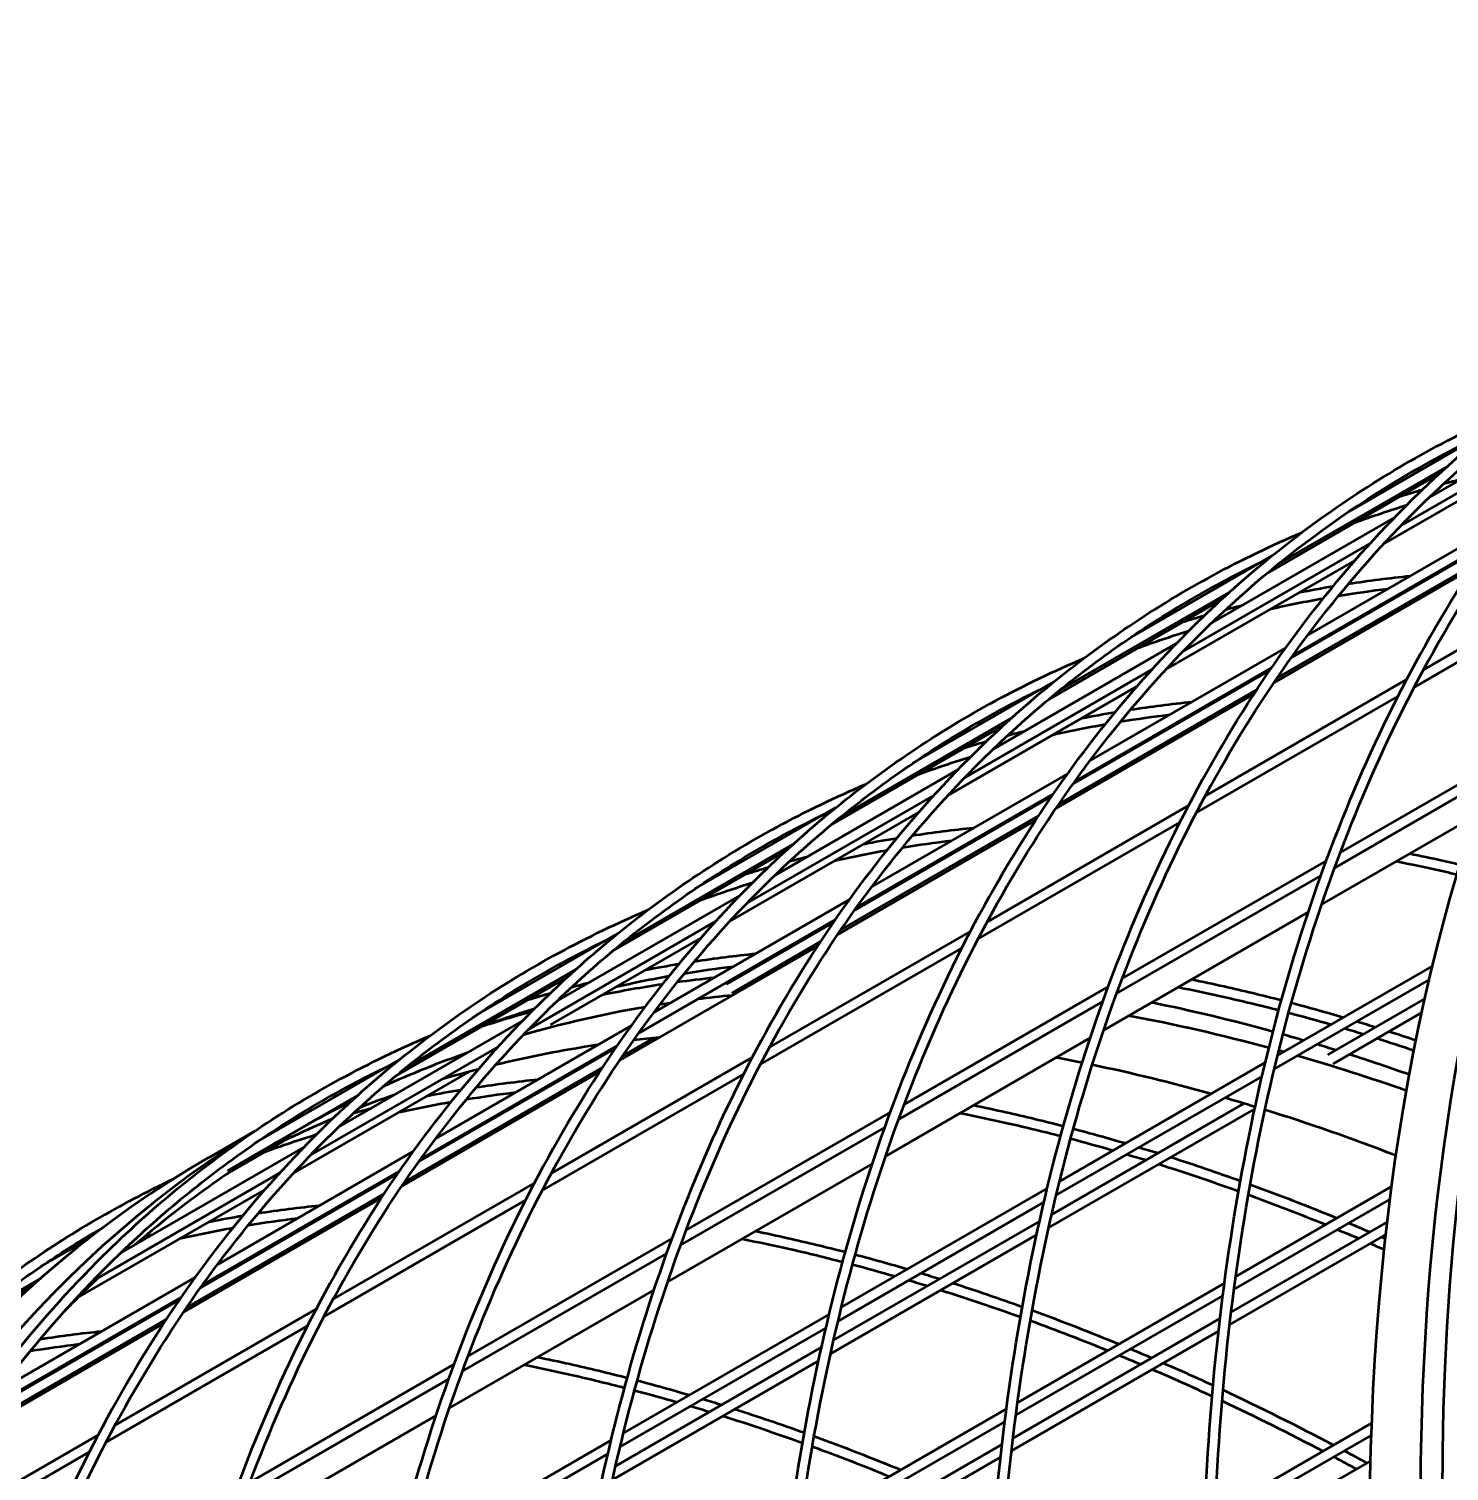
# Model space of a CAD drawing. Header units: millimetres. Extents: x 0 to 4200, y 0 to 2970.
# Drawn here: x 761.3 to 899.5, y 951.7 to 1092.1 of the extents above; entities that cross this region are included whole.
import ezdxf

# ---------------------------------------------------------------- set-up
doc = ezdxf.new("R2010")
doc.units = ezdxf.units.MM
doc.header["$LTSCALE"] = 10
doc.layers.add('Co ban', color=7, linetype='Continuous', lineweight=50)

msp = doc.modelspace()

# ---------------------------------------------------------------- linework, layer by layer
at = {"layer": 'Co ban'}
for p, q in [((897.48, 1046.43), (915.33, 1056.74)), ((894.74, 1043.7), (912.97, 1054.22)), ((889.72, 1045.11), (903.43, 1053.03)), ((893.1, 1041.96), (911.52, 1052.59)), ((881.71, 1039.07), (898.49, 1048.76)), ((882.79, 1039.96), (899.29, 1049.48)), ((876.27, 1034.19), (894.12, 1044.49)), ((885.71, 1033.08), (904.77, 1044.09)), ((873.53, 1031.45), (891.76, 1041.97)), ((884.06, 1030.82), (903.22, 1041.88)), ((884.24, 1031.08), (903.4, 1042.14)), ((868.51, 1032.86), (882.22, 1040.78)), ((871.88, 1029.71), (890.3, 1040.34)), ((882.7, 1028.88), (901.95, 1039.99)), ((901.66, 1039.56), (882.4, 1028.44)), ((861.57, 1027.71), (878.07, 1037.23)), ((896.95, 1029.69), (911.67, 1038.19)), ((860.5, 1026.82), (877.28, 1036.51)), ((896.07, 1028.02), (910.82, 1036.54)), ((855.06, 1021.94), (872.91, 1032.25)), ((864.5, 1020.84), (883.56, 1031.84)), ((852.32, 1019.2), (870.54, 1029.73)), ((862.84, 1018.57), (882.01, 1029.63)), ((863.03, 1018.83), (882.18, 1029.89)), ((875.74, 1017.44), (895.32, 1028.75)), ((847.29, 1020.62), (861.01, 1028.53)), ((850.67, 1017.46), (869.09, 1028.1)), ((880.45, 1027.31), (861.19, 1016.19)), ((861.49, 1016.63), (880.73, 1027.74)), ((874.85, 1015.78), (894.47, 1027.1)), ((840.36, 1015.46), (856.86, 1024.99)), ((839.29, 1014.58), (856.07, 1024.26)), ((888.87, 1011.91), (903.81, 1020.53)), ((833.84, 1009.69), (851.69, 1020)), ((843.29, 1008.59), (862.35, 1019.59)), ((888.32, 1010.44), (903.27, 1019.07)), ((831.1, 1006.95), (849.33, 1017.48)), ((841.82, 1006.59), (860.97, 1017.64)), ((826.08, 1008.37), (839.79, 1016.29)), ((841.63, 1006.32), (860.79, 1017.39)), ((854.53, 1005.19), (874.1, 1016.5)), ((829.46, 1005.21), (847.88, 1015.85)), ((859.24, 1015.06), (839.98, 1003.94)), ((840.28, 1004.39), (859.52, 1015.5)), ((853.64, 1003.53), (873.25, 1014.85)), ((902.04, 1015.53), (887.06, 1006.88)), ((818.07, 1002.33), (834.85, 1012.02)), ((819.15, 1003.21), (835.65, 1012.74)), ((867.66, 999.66), (887.51, 1011.12)), ((867.11, 998.19), (886.98, 1009.66)), ((812.63, 997.45), (830.48, 1007.75)), ((822.07, 996.34), (841.13, 1007.35)), ((809.89, 994.71), (828.12, 1005.23)), ((820.61, 994.34), (839.76, 1005.4)), ((829.16, 999.12), (839.58, 1005.14)), ((885.75, 1006.13), (865.85, 994.64)), ((804.87, 996.12), (818.58, 1004.04)), ((812.02, 995.15), (826.66, 1003.6)), ((833.31, 992.95), (852.89, 1004.25)), ((838.02, 1002.82), (818.76, 991.7)), ((829.66, 998.25), (838.31, 1003.25)), ((832.43, 991.28), (852.04, 1002.6)), ((882.76, 992.17), (897.83, 1000.87)), ((796.86, 990.08), (813.64, 999.77)), ((797.93, 990.97), (814.43, 1000.49)), ((882.44, 990.83), (897.51, 999.53)), ((846.44, 987.41), (866.3, 998.88)), ((845.9, 985.94), (865.76, 997.41)), ((887.66, 992.23), (897.08, 997.67)), ((791.42, 985.2), (809.27, 995.5)), ((800.86, 984.1), (819.92, 995.1)), ((888.16, 991.36), (896.79, 996.35)), ((819.06, 992.14), (822.06, 993.87)), ((864.54, 993.88), (844.64, 982.39)), ((788.68, 982.46), (806.9, 992.98)), ((799.2, 981.83), (818.37, 992.89)), ((799.39, 982.09), (818.54, 993.15)), ((783.65, 983.87), (797.37, 991.79)), ((797.85, 979.89), (817.09, 991)), ((812.1, 980.7), (831.68, 992)), ((861.55, 979.92), (881.56, 991.48)), ((787.03, 980.72), (804.12, 990.58)), ((816.81, 990.57), (797.55, 979.45)), ((811.21, 979.03), (830.83, 990.36)), ((861.22, 978.58), (881.25, 990.14)), ((780.61, 980.96), (793.22, 988.24)), ((825.23, 975.17), (845.08, 986.63)), ((860.49, 975.39), (880.53, 986.96)), ((860.79, 976.71), (879.47, 987.5)), ((824.68, 973.7), (844.55, 985.17)), ((783.3, 984.85), (778.83, 982.26)), ((780.99, 980.92), (785.99, 983.81)), ((770.2, 972.95), (788.05, 983.26)), ((779.65, 971.85), (798.71, 982.85)), ((843.33, 981.63), (823.42, 970.14)), ((767.46, 970.21), (785.69, 980.74)), ((777.99, 969.58), (797.15, 980.64)), ((778.18, 969.84), (797.33, 980.9)), ((790.89, 968.45), (810.46, 979.76)), ((766.05, 968.61), (784.24, 979.11)), ((795.6, 978.32), (776.34, 967.2)), ((776.64, 967.64), (795.88, 978.75)), ((840.34, 967.67), (860.35, 979.23)), ((878.52, 969.41), (893.68, 978.16)), ((878.69, 970.66), (893.84, 979.41)), ((790, 966.79), (809.61, 978.11)), ((840.01, 966.33), (860.03, 977.89)), ((839.57, 964.47), (859.61, 976.03)), ((878.24, 967.2), (893.41, 975.96)), ((762.44, 971.63), (767.01, 974.26)), ((804.02, 962.92), (823.87, 974.38)), ((839.28, 963.14), (859.32, 974.71)), ((878.1, 965.96), (893.27, 974.72)), ((803.47, 961.45), (823.34, 972.92)), ((754.43, 965.59), (761.64, 969.75)), ((755.51, 966.47), (762.48, 970.5)), ((758.44, 959.6), (777.49, 970.6)), ((766.65, 970.9), (766.84, 971.01)), ((857.48, 958.42), (877.6, 970.03)), ((756.78, 957.33), (775.94, 968.4)), ((756.97, 957.6), (776.12, 968.65)), ((822.11, 969.38), (802.21, 957.89)), ((857.31, 957.16), (877.43, 968.78)), ((769.67, 956.21), (789.25, 967.51)), ((819.12, 955.43), (839.14, 966.98)), ((774.38, 966.08), (755.12, 954.95)), ((755.42, 955.4), (774.67, 966.51)), ((768.79, 954.54), (788.4, 965.86)), ((818.8, 954.08), (838.82, 965.64)), ((857.03, 954.95), (877.16, 966.58)), ((856.89, 953.71), (877.02, 965.34)), ((818.36, 952.22), (838.39, 963.78)), ((782.8, 950.67), (802.66, 962.13)), ((818.06, 950.89), (838.1, 962.46)), ((782.26, 949.2), (802.12, 960.67)), ((800.9, 957.14), (781, 945.65)), ((836.26, 946.17), (856.38, 957.78)), ((836.1, 944.92), (856.22, 956.54)), ((876.69, 947.61), (891.9, 956.39)), ((748.46, 943.96), (768.04, 955.26)), ((797.91, 943.18), (817.92, 954.73)), ((835.82, 942.71), (855.95, 954.33)), ((876.65, 946.43), (891.86, 955.21)), ((747.58, 942.29), (767.19, 953.61)), ((797.58, 941.84), (817.61, 953.4)), ((835.67, 941.47), (855.81, 953.09)), ((876.57, 943.93), (891.79, 952.71))]:
    msp.add_line(p, q, dxfattribs=at)
for centre, major_axis, start_param, end_param in [((1110.91, 827.58), (-150, 259.81), 6.22483, 9.483133), ((1103.84, 823.5), (150, -259.81), 3.147575, 6.277203), ((935.9, 726.54), (-150, 259.81), 6.031799, 6.05145), ((935.9, 726.54), (-150, 259.81), 6.01702, 6.018731), ((935.9, 726.54), (-150, 259.81), 6.001826, 6.004628), ((935.9, 726.54), (-150, 259.81), 6.059453, 6.09249), ((935.9, 726.54), (-149, 258.08), 6.026066, 6.044769), ((935.9, 726.54), (-150, 259.81), 6.132258, 6.160776), ((935.9, 726.54), (-149, 258.08), 6.073248, 6.141958), ((935.9, 726.54), (-149, 258.08), 6.059421, 6.065167), ((935.9, 726.54), (-150, 259.81), 5.753157, 5.811225), ((935.9, 726.54), (149, -258.08), 2.615287, 2.682955), ((928.83, 722.46), (-149, 258.08), 6.026066, 6.039863), ((935.9, 726.54), (-150, 259.81), 5.738659, 5.748466), ((935.9, 726.54), (-149, 258.08), 6.174668, 6.225293), ((928.83, 722.46), (-149, 258.08), 6.059421, 6.116089), ((935.9, 726.54), (149, -258.08), 2.608252, 2.610554), ((935.9, 726.54), (-150, 259.81), 5.723423, 5.732258), ((935.9, 726.54), (-150, 259.81), 5.689049, 5.717176), ((928.83, 722.46), (-149, 258.08), 6.126052, 6.147155), ((928.83, 722.46), (-149, 258.08), 5.811765, 5.824548), ((928.83, 722.46), (-149, 258.08), 5.749845, 5.806855), ((935.9, 726.54), (149, -258.08), 2.550131, 2.601689), ((928.83, 722.46), (-149, 258.08), 6.174668, 6.195855), ((928.83, 722.46), (-149, 258.08), 5.728839, 5.743281), ((935.9, 726.54), (-149, 258.08), 6.24592, 6.27295), ((928.83, 722.46), (-149, 258.08), 5.662559, 5.724166), ((928.83, 722.46), (-149, 258.08), 6.211992, 6.259455), ((935.9, 726.54), (-150, 259.81), 0.023745, 3.117848), ((935.9, 726.54), (-149, 258.08), 0.010236, 0.108517), ((928.83, 722.46), (150, -259.81), 3.141593, 6.283185), ((935.9, 726.54), (-149, 258.08), 0.136031, 0.163594)]:
    msp.add_ellipse(centre, major_axis=major_axis, ratio=0.57735, start_param=start_param, end_param=end_param, dxfattribs=at)
for points, knots in [([(896.69, 947.76), (896.58, 974), (900.13, 998.15), (914.21, 1039.83), (924.74, 1057.36), (947.51, 1079.85), (958.19, 1087.04), (970, 1092.06)], [0, 0, 0, 0, 0.3202828, 0.3202828, 0.6403476, 0.6403476, 0.8606467, 0.8606467, 0.8606467, 0.8606467]), ([(875.48, 935.51), (875.45, 942.03), (875.65, 948.42), (876.49, 960.99), (877.15, 967.16), (878.92, 979.16), (880.03, 984.99), (882.68, 996.19), (884.21, 1001.57), (887.71, 1011.92), (889.67, 1016.9), (894.04, 1026.47), (896.45, 1031.06), (901.68, 1039.77), (904.5, 1043.88), (910.49, 1051.56), (913.66, 1055.13), (925.88, 1067.2), (936.03, 1074.15), (947.22, 1079.13)], [0, 0, 0, 0, 0.0795614, 0.0795614, 0.1601505, 0.1601505, 0.240735, 0.240735, 0.3202828, 0.3202828, 0.3997893, 0.3997893, 0.4803239, 0.4803239, 0.5608545, 0.5608545, 0.6403476, 0.6403476, 0.850906, 0.850906, 0.850906, 0.850906]), ([(876.48, 935.52), (876.45, 942), (876.65, 948.35), (877.49, 960.85), (878.14, 966.98), (879.89, 978.91), (880.99, 984.7), (883.62, 995.83), (885.14, 1001.18), (888.61, 1011.46), (890.55, 1016.4), (894.88, 1025.91), (897.27, 1030.47), (902.45, 1039.12), (905.24, 1043.2), (911.18, 1050.82), (914.31, 1054.35), (925.14, 1065.08), (933.57, 1071.2), (942.79, 1075.91)], [0, 0, 0, 0, 0.0794078, 0.0794078, 0.1598491, 0.1598491, 0.2402949, 0.2402949, 0.3197162, 0.3197162, 0.3991783, 0.3991783, 0.4796735, 0.4796735, 0.5601725, 0.5601725, 0.639648, 0.639648, 0.8198251, 0.8198251, 0.8198251, 0.8198251]), ([(854.26, 923.27), (854.24, 929.78), (854.43, 936.17), (855.28, 948.74), (855.94, 954.91), (857.7, 966.91), (858.81, 972.74), (861.46, 983.94), (863, 989.32), (866.5, 999.68), (868.46, 1004.65), (872.83, 1014.22), (875.24, 1018.81), (880.47, 1027.52), (883.29, 1031.64), (889.28, 1039.31), (892.45, 1042.88), (905.08, 1055.36), (915.76, 1062.54), (927.57, 1067.56)], [0, 0, 0, 0, 0.0795614, 0.0795614, 0.1601505, 0.1601505, 0.240735, 0.240735, 0.3202828, 0.3202828, 0.3997893, 0.3997893, 0.4803239, 0.4803239, 0.5608545, 0.5608545, 0.6403476, 0.6403476, 0.8606467, 0.8606467, 0.8606467, 0.8606467]), ([(855.26, 923.27), (855.24, 929.75), (855.43, 936.11), (856.27, 948.6), (856.92, 954.73), (858.67, 966.66), (859.78, 972.45), (862.41, 983.59), (863.93, 988.93), (867.39, 999.22), (869.34, 1004.16), (873.67, 1013.66), (876.05, 1018.23), (881.24, 1026.87), (884.03, 1030.95), (889.96, 1038.57), (893.1, 1042.11), (904.45, 1053.35), (913.54, 1059.8), (923.52, 1064.63)], [0, 0, 0, 0, 0.0794078, 0.0794078, 0.1598491, 0.1598491, 0.2402949, 0.2402949, 0.3197162, 0.3197162, 0.3991783, 0.3991783, 0.4796735, 0.4796735, 0.5601725, 0.5601725, 0.639648, 0.639648, 0.8323756, 0.8323756, 0.8323756, 0.8323756]), ([(833.05, 911.02), (833.02, 917.54), (833.22, 923.93), (834.07, 936.49), (834.72, 942.66), (836.49, 954.66), (837.6, 960.49), (840.25, 971.7), (841.79, 977.08), (845.28, 987.43), (847.25, 992.4), (851.61, 1001.97), (854.02, 1006.57), (859.25, 1015.27), (862.07, 1019.39), (868.07, 1027.06), (871.24, 1030.63), (876.9, 1036.23), (879.3, 1038.39), (884.28, 1042.47), (886.86, 1044.4), (892.18, 1047.98), (894.93, 1049.64), (900.54, 1052.68), (903.41, 1054.07), (906.36, 1055.32)], [0, 0, 0, 0, 0.0795614, 0.0795614, 0.1601505, 0.1601505, 0.240735, 0.240735, 0.3202828, 0.3202828, 0.3997893, 0.3997893, 0.4803239, 0.4803239, 0.5608545, 0.5608545, 0.6403476, 0.6403476, 0.6952545, 0.6952545, 0.7504979, 0.7504979, 0.8057409, 0.8057409, 0.8606467, 0.8606467, 0.8606467, 0.8606467]), ([(834.05, 911.02), (834.02, 917.5), (834.22, 923.86), (835.06, 936.35), (835.71, 942.49), (837.46, 954.41), (838.56, 960.21), (841.19, 971.34), (842.71, 976.68), (846.18, 986.97), (848.13, 991.91), (852.45, 1001.42), (854.84, 1005.98), (860.02, 1014.62), (862.82, 1018.71), (868.75, 1026.32), (871.89, 1029.86), (883.24, 1041.1), (892.33, 1047.55), (902.3, 1052.38)], [0, 0, 0, 0, 0.0794078, 0.0794078, 0.1598491, 0.1598491, 0.2402949, 0.2402949, 0.3197162, 0.3197162, 0.3991783, 0.3991783, 0.4796735, 0.4796735, 0.5601725, 0.5601725, 0.639648, 0.639648, 0.8323756, 0.8323756, 0.8323756, 0.8323756]), ([(811.84, 898.77), (811.81, 905.29), (812.01, 911.68), (812.85, 924.24), (813.51, 930.42), (815.28, 942.42), (816.39, 948.24), (819.04, 959.45), (820.57, 964.83), (824.07, 975.18), (826.03, 980.15), (830.4, 989.73), (832.81, 994.32), (838.04, 1003.03), (840.86, 1007.14), (846.85, 1014.82), (850.02, 1018.38), (855.69, 1023.98), (858.09, 1026.14), (863.07, 1030.23), (865.65, 1032.15), (870.97, 1035.73), (873.71, 1037.39), (879.33, 1040.43), (882.2, 1041.82), (885.15, 1043.07)], [0, 0, 0, 0, 0.0795614, 0.0795614, 0.1601505, 0.1601505, 0.240735, 0.240735, 0.3202828, 0.3202828, 0.3997893, 0.3997893, 0.4803239, 0.4803239, 0.5608545, 0.5608545, 0.6403476, 0.6403476, 0.6952545, 0.6952545, 0.7504979, 0.7504979, 0.8057409, 0.8057409, 0.8606467, 0.8606467, 0.8606467, 0.8606467]), ([(812.84, 898.77), (812.81, 905.26), (813.01, 911.61), (813.85, 924.1), (814.5, 930.24), (816.25, 942.17), (817.35, 947.96), (819.98, 959.09), (821.5, 964.43), (824.97, 974.72), (826.91, 979.66), (831.24, 989.17), (833.63, 993.73), (838.81, 1002.38), (841.6, 1006.46), (847.54, 1014.07), (850.67, 1017.61), (855.99, 1022.88), (858.06, 1024.77), (862.34, 1028.37), (864.54, 1030.08), (869.08, 1033.3), (871.41, 1034.81), (876.17, 1037.62), (878.6, 1038.93), (881.09, 1040.13)], [0, 0, 0, 0, 0.0794078, 0.0794078, 0.1598491, 0.1598491, 0.2402949, 0.2402949, 0.3197162, 0.3197162, 0.3991783, 0.3991783, 0.4796735, 0.4796735, 0.5601725, 0.5601725, 0.639648, 0.639648, 0.6877177, 0.6877177, 0.736011, 0.736011, 0.7843047, 0.7843047, 0.8323756, 0.8323756, 0.8323756, 0.8323756]), ([(790.62, 886.52), (790.6, 893.04), (790.79, 899.43), (791.64, 912), (792.3, 918.17), (794.06, 930.17), (795.17, 936), (797.83, 947.2), (799.36, 952.58), (802.86, 962.93), (804.82, 967.91), (809.19, 977.48), (811.6, 982.07), (816.83, 990.78), (819.65, 994.89), (825.64, 1002.57), (828.81, 1006.14), (834.47, 1011.73), (836.87, 1013.89), (841.85, 1017.98), (844.43, 1019.9), (849.76, 1023.48), (852.5, 1025.14), (858.11, 1028.19), (860.99, 1029.57), (863.93, 1030.82)], [0, 0, 0, 0, 0.0795614, 0.0795614, 0.1601505, 0.1601505, 0.240735, 0.240735, 0.3202828, 0.3202828, 0.3997893, 0.3997893, 0.4803239, 0.4803239, 0.5608545, 0.5608545, 0.6403476, 0.6403476, 0.6952545, 0.6952545, 0.7504979, 0.7504979, 0.8057409, 0.8057409, 0.8606467, 0.8606467, 0.8606467, 0.8606467]), ([(791.62, 886.53), (791.6, 893.01), (791.79, 899.36), (792.63, 911.86), (793.28, 917.99), (795.04, 929.92), (796.14, 935.71), (798.77, 946.84), (800.29, 952.19), (803.75, 962.47), (805.7, 967.41), (810.03, 976.92), (812.42, 981.48), (817.6, 990.13), (820.39, 994.21), (826.32, 1001.83), (829.46, 1005.36), (834.78, 1010.63), (836.85, 1012.52), (841.12, 1016.12), (843.33, 1017.83), (847.86, 1021.05), (850.19, 1022.56), (854.95, 1025.37), (857.39, 1026.68), (859.88, 1027.88)], [0, 0, 0, 0, 0.0794078, 0.0794078, 0.1598491, 0.1598491, 0.2402949, 0.2402949, 0.3197162, 0.3197162, 0.3991783, 0.3991783, 0.4796735, 0.4796735, 0.5601725, 0.5601725, 0.639648, 0.639648, 0.6877177, 0.6877177, 0.736011, 0.736011, 0.7843047, 0.7843047, 0.8323756, 0.8323756, 0.8323756, 0.8323756]), ([(769.41, 874.28), (769.38, 880.79), (769.58, 887.18), (770.43, 899.75), (771.08, 905.92), (772.85, 917.92), (773.96, 923.75), (776.61, 934.95), (778.15, 940.33), (781.65, 950.69), (783.61, 955.66), (787.97, 965.23), (790.38, 969.82), (795.61, 978.53), (798.43, 982.65), (804.43, 990.32), (807.6, 993.89), (813.26, 999.48), (815.66, 1001.65), (820.64, 1005.73), (823.22, 1007.65), (828.54, 1011.24), (831.29, 1012.89), (836.9, 1015.94), (839.77, 1017.32), (842.72, 1018.57)], [0, 0, 0, 0, 0.0795614, 0.0795614, 0.1601505, 0.1601505, 0.240735, 0.240735, 0.3202828, 0.3202828, 0.3997893, 0.3997893, 0.4803239, 0.4803239, 0.5608545, 0.5608545, 0.6403476, 0.6403476, 0.6952545, 0.6952545, 0.7504979, 0.7504979, 0.8057409, 0.8057409, 0.8606467, 0.8606467, 0.8606467, 0.8606467]), ([(770.41, 874.28), (770.38, 880.76), (770.58, 887.12), (771.42, 899.61), (772.07, 905.74), (773.82, 917.67), (774.92, 923.46), (777.55, 934.6), (779.07, 939.94), (782.54, 950.23), (784.49, 955.17), (788.81, 964.68), (791.2, 969.24), (796.38, 977.88), (799.18, 981.96), (805.11, 989.58), (808.25, 993.12), (813.57, 998.38), (815.64, 1000.28), (819.91, 1003.88), (822.12, 1005.58), (826.65, 1008.8), (828.98, 1010.31), (833.74, 1013.13), (836.17, 1014.43), (838.66, 1015.64)], [0, 0, 0, 0, 0.0794078, 0.0794078, 0.1598491, 0.1598491, 0.2402949, 0.2402949, 0.3197162, 0.3197162, 0.3991783, 0.3991783, 0.4796735, 0.4796735, 0.5601725, 0.5601725, 0.639648, 0.639648, 0.6877177, 0.6877177, 0.736011, 0.736011, 0.7843047, 0.7843047, 0.8323756, 0.8323756, 0.8323756, 0.8323756]), ([(895.62, 1011.82), (896.67, 1011.61), (897.72, 1011.38), (899.35, 1011.02), (899.93, 1010.88), (900.52, 1010.75)], [1.26323972, 1.26323972, 1.26323972, 1.26323972, 1.2787507, 1.2787507, 1.28735291, 1.28735291, 1.28735291, 1.28735291]), ([(894.31, 1011.07), (895.89, 1010.76), (897.47, 1010.42), (899.45, 1009.97), (899.84, 1009.88), (900.23, 1009.79)], [1.25771441, 1.25771441, 1.25771441, 1.25771441, 1.28125246, 1.28125246, 1.28706285, 1.28706285, 1.28706285, 1.28706285]), ([(748.2, 862.03), (748.17, 868.55), (748.37, 874.94), (749.21, 887.5), (749.87, 893.67), (751.64, 905.67), (752.75, 911.5), (755.4, 922.71), (756.93, 928.09), (760.43, 938.44), (762.39, 943.41), (766.76, 952.98), (769.17, 957.58), (774.4, 966.28), (777.22, 970.4), (783.21, 978.07), (786.38, 981.64), (792.05, 987.24), (794.45, 989.4), (799.43, 993.48), (802.01, 995.41), (807.33, 998.99), (810.07, 1000.65), (815.69, 1003.69), (818.56, 1005.08), (821.51, 1006.33)], [0, 0, 0, 0, 0.0795614, 0.0795614, 0.1601505, 0.1601505, 0.240735, 0.240735, 0.3202828, 0.3202828, 0.3997893, 0.3997893, 0.4803239, 0.4803239, 0.5608545, 0.5608545, 0.6403476, 0.6403476, 0.6952545, 0.6952545, 0.7504979, 0.7504979, 0.8057409, 0.8057409, 0.8606467, 0.8606467, 0.8606467, 0.8606467]), ([(749.2, 862.03), (749.17, 868.51), (749.37, 874.87), (750.21, 887.36), (750.86, 893.5), (752.61, 905.42), (753.71, 911.22), (756.34, 922.35), (757.86, 927.69), (761.33, 937.98), (763.27, 942.92), (767.6, 952.43), (769.99, 956.99), (775.17, 965.63), (777.96, 969.72), (783.9, 977.33), (787.03, 980.87), (792.35, 986.14), (794.42, 988.03), (798.7, 991.63), (800.9, 993.34), (805.44, 996.55), (807.77, 998.07), (812.53, 1000.88), (814.96, 1002.18), (817.45, 1003.39)], [0, 0, 0, 0, 0.0794078, 0.0794078, 0.1598491, 0.1598491, 0.2402949, 0.2402949, 0.3197162, 0.3197162, 0.3991783, 0.3991783, 0.4796735, 0.4796735, 0.5601725, 0.5601725, 0.639648, 0.639648, 0.6877177, 0.6877177, 0.736011, 0.736011, 0.7843047, 0.7843047, 0.8323756, 0.8323756, 0.8323756, 0.8323756]), ([(874.41, 999.58), (875.45, 999.36), (876.5, 999.14), (879.41, 998.49), (881.27, 998.04), (883.14, 997.55)], [1.26323972, 1.26323972, 1.26323972, 1.26323972, 1.2787507, 1.2787507, 1.30612103, 1.30612103, 1.30612103, 1.30612103]), ([(873.1, 998.82), (874.67, 998.51), (876.25, 998.17), (879.51, 997.43), (881.19, 997.02), (882.88, 996.59)], [1.25771441, 1.25771441, 1.25771441, 1.25771441, 1.28125246, 1.28125246, 1.30604978, 1.30604978, 1.30604978, 1.30604978]), ([(726.98, 849.78), (726.96, 856.3), (727.15, 862.69), (728, 875.25), (728.66, 881.43), (730.42, 893.43), (731.53, 899.25), (734.19, 910.46), (735.72, 915.84), (739.22, 926.19), (741.18, 931.16), (745.55, 940.74), (747.96, 945.33), (753.19, 954.04), (756.01, 958.15), (762, 965.83), (765.17, 969.39), (770.83, 974.99), (773.23, 977.15), (778.21, 981.24), (780.8, 983.16), (786.12, 986.74), (788.86, 988.4), (794.47, 991.44), (797.35, 992.83), (800.29, 994.08)], [0, 0, 0, 0, 0.0795614, 0.0795614, 0.1601505, 0.1601505, 0.240735, 0.240735, 0.3202828, 0.3202828, 0.3997893, 0.3997893, 0.4803239, 0.4803239, 0.5608545, 0.5608545, 0.6403476, 0.6403476, 0.6952545, 0.6952545, 0.7504979, 0.7504979, 0.8057409, 0.8057409, 0.8606467, 0.8606467, 0.8606467, 0.8606467]), ([(727.98, 849.79), (727.96, 856.27), (728.15, 862.62), (728.99, 875.11), (729.64, 881.25), (731.4, 893.18), (732.5, 898.97), (735.13, 910.1), (736.65, 915.44), (740.11, 925.73), (742.06, 930.67), (746.39, 940.18), (748.78, 944.74), (753.96, 953.39), (756.75, 957.47), (762.68, 965.08), (765.82, 968.62), (771.14, 973.89), (773.21, 975.78), (777.48, 979.38), (779.69, 981.09), (784.23, 984.31), (786.55, 985.82), (791.32, 988.63), (793.75, 989.94), (796.24, 991.14)], [0, 0, 0, 0, 0.0794078, 0.0794078, 0.1598491, 0.1598491, 0.2402949, 0.2402949, 0.3197162, 0.3197162, 0.3991783, 0.3991783, 0.4796735, 0.4796735, 0.5601725, 0.5601725, 0.639648, 0.639648, 0.6877177, 0.6877177, 0.736011, 0.736011, 0.7843047, 0.7843047, 0.8323756, 0.8323756, 0.8323756, 0.8323756]), ([(851.88, 986.57), (853.46, 986.26), (855.04, 985.92), (858.3, 985.18), (859.98, 984.78), (861.66, 984.34)], [1.25771441, 1.25771441, 1.25771441, 1.25771441, 1.28125246, 1.28125246, 1.30604978, 1.30604978, 1.30604978, 1.30604978]), ([(853.2, 987.33), (854.24, 987.11), (855.29, 986.89), (858.2, 986.24), (860.06, 985.79), (861.93, 985.31)], [1.26323972, 1.26323972, 1.26323972, 1.26323972, 1.2787507, 1.2787507, 1.30612103, 1.30612103, 1.30612103, 1.30612103]), ([(705.77, 837.53), (705.74, 844.05), (705.94, 850.44), (706.79, 863.01), (707.44, 869.18), (709.21, 881.18), (710.32, 887.01), (712.97, 898.21), (714.51, 903.59), (718.01, 913.94), (719.97, 918.92), (724.33, 928.49), (726.74, 933.08), (731.97, 941.79), (734.79, 945.9), (740.79, 953.58), (743.96, 957.15), (749.37, 962.5), (751.51, 964.44), (755.93, 968.14), (758.21, 969.9), (762.91, 973.19), (765.32, 974.74), (770.25, 977.61), (772.77, 978.93), (775.34, 980.16)], [0, 0, 0, 0, 0.0795614, 0.0795614, 0.1601505, 0.1601505, 0.240735, 0.240735, 0.3202828, 0.3202828, 0.3997893, 0.3997893, 0.4803239, 0.4803239, 0.5608545, 0.5608545, 0.6403476, 0.6403476, 0.6894385, 0.6894385, 0.738769, 0.738769, 0.7880993, 0.7880993, 0.837189, 0.837189, 0.837189, 0.837189]), ([(706.77, 837.54), (706.74, 844.02), (706.94, 850.37), (707.78, 862.87), (708.43, 869), (710.18, 880.93), (711.28, 886.72), (713.91, 897.85), (715.43, 903.2), (718.9, 913.48), (720.85, 918.42), (725.17, 927.93), (727.56, 932.49), (732.74, 941.14), (735.54, 945.22), (741.47, 952.84), (744.61, 956.38), (749.49, 961.21), (751.1, 962.7), (754.39, 965.58), (756.08, 966.96), (759.54, 969.61), (761.3, 970.87), (764.9, 973.28), (766.74, 974.42), (768.61, 975.49)], [0, 0, 0, 0, 0.0794078, 0.0794078, 0.1598491, 0.1598491, 0.2402949, 0.2402949, 0.3197162, 0.3197162, 0.3991783, 0.3991783, 0.4796735, 0.4796735, 0.5601725, 0.5601725, 0.639648, 0.639648, 0.6772358, 0.6772358, 0.7149302, 0.7149302, 0.752625, 0.752625, 0.7902139, 0.7902139, 0.7902139, 0.7902139]), ([(830.67, 974.32), (832.25, 974.01), (833.83, 973.68), (837.09, 972.94), (838.76, 972.53), (840.45, 972.09)], [1.25771441, 1.25771441, 1.25771441, 1.25771441, 1.28125246, 1.28125246, 1.30604978, 1.30604978, 1.30604978, 1.30604978]), ([(831.98, 975.08), (833.03, 974.87), (834.08, 974.64), (836.98, 973.99), (838.84, 973.54), (840.71, 973.06)], [1.26323972, 1.26323972, 1.26323972, 1.26323972, 1.2787507, 1.2787507, 1.30612103, 1.30612103, 1.30612103, 1.30612103]), ([(810.77, 962.83), (811.81, 962.62), (812.86, 962.39), (815.77, 961.74), (817.63, 961.29), (819.5, 960.81)], [1.26323972, 1.26323972, 1.26323972, 1.26323972, 1.2787507, 1.2787507, 1.30612103, 1.30612103, 1.30612103, 1.30612103]), ([(809.46, 962.08), (811.03, 961.77), (812.61, 961.43), (815.87, 960.69), (817.55, 960.28), (819.24, 959.85)], [1.25771441, 1.25771441, 1.25771441, 1.25771441, 1.28125246, 1.28125246, 1.30604978, 1.30604978, 1.30604978, 1.30604978])]:
    msp.add_open_spline(points, degree=3, knots=knots, dxfattribs=at)
for points in [[(894.76, 1046.6), (895.46, 1046.82), (896.17, 1047.03), (896.88, 1047.24)], [(898.95, 1047.82), (899.51, 1047.97), (900.07, 1048.11), (900.64, 1048.26)], [(890.32, 1044.04), (891.98, 1044.65), (893.65, 1045.21), (895.35, 1045.74)], [(889.67, 1038.07), (891.65, 1038.37), (893.65, 1038.63), (895.66, 1038.83)], [(898.04, 1039.05), (898.14, 1039.05), (898.25, 1039.06), (898.35, 1039.07)], [(884.93, 1037.24), (886, 1037.45), (887.08, 1037.65), (888.17, 1037.83)], [(888.71, 1036.9), (890.29, 1037.16), (891.89, 1037.39), (893.51, 1037.58)], [(895.98, 1037.86), (896.09, 1037.87), (896.19, 1037.88), (896.3, 1037.89)], [(898.65, 1038.09), (898.83, 1038.1), (899.01, 1038.12), (899.19, 1038.13)], [(877.73, 1035.57), (878.3, 1035.72), (878.86, 1035.87), (879.43, 1036.01)], [(882.13, 1035.63), (883.81, 1036.01), (885.5, 1036.35), (887.21, 1036.65)], [(873.54, 1034.35), (874.25, 1034.57), (874.96, 1034.79), (875.67, 1034.99)], [(869.11, 1031.79), (870.76, 1032.4), (872.44, 1032.97), (874.13, 1033.49)], [(868.46, 1025.82), (870.44, 1026.12), (872.43, 1026.38), (874.45, 1026.58)], [(876.82, 1026.8), (876.93, 1026.81), (877.03, 1026.81), (877.14, 1026.82)], [(877.44, 1025.84), (877.62, 1025.86), (877.8, 1025.87), (877.97, 1025.88)], [(879.41, 1026.98), (879.58, 1026.99), (879.75, 1027), (879.93, 1027.01)], [(863.71, 1024.99), (864.79, 1025.2), (865.87, 1025.4), (866.96, 1025.58)], [(867.49, 1024.66), (869.08, 1024.92), (870.68, 1025.14), (872.29, 1025.34)], [(874.76, 1025.61), (874.87, 1025.62), (874.98, 1025.63), (875.09, 1025.64)], [(856.52, 1023.32), (857.08, 1023.47), (857.65, 1023.62), (858.21, 1023.76)], [(860.92, 1023.38), (862.6, 1023.76), (864.29, 1024.1), (866, 1024.4)], [(852.33, 1022.11), (853.03, 1022.33), (853.74, 1022.54), (854.45, 1022.75)], [(847.9, 1019.55), (849.55, 1020.15), (851.22, 1020.72), (852.92, 1021.24)], [(858.2, 1014.73), (858.37, 1014.74), (858.54, 1014.75), (858.71, 1014.76)], [(842.5, 1012.74), (843.58, 1012.96), (844.66, 1013.15), (845.74, 1013.33)], [(847.25, 1013.57), (849.22, 1013.88), (851.22, 1014.13), (853.24, 1014.33)], [(853.55, 1013.36), (853.66, 1013.37), (853.77, 1013.38), (853.88, 1013.39)], [(855.61, 1014.55), (855.72, 1014.56), (855.82, 1014.57), (855.92, 1014.58)], [(856.23, 1013.6), (856.41, 1013.61), (856.58, 1013.62), (856.76, 1013.64)], [(839.71, 1011.13), (841.38, 1011.51), (843.08, 1011.85), (844.79, 1012.15)], [(846.28, 1012.41), (847.87, 1012.67), (849.47, 1012.9), (851.08, 1013.09)], [(831.12, 1009.86), (831.82, 1010.08), (832.53, 1010.29), (833.24, 1010.5)], [(835.31, 1011.08), (835.87, 1011.23), (836.43, 1011.37), (837, 1011.51)], [(826.68, 1007.3), (828.34, 1007.91), (830.01, 1008.47), (831.71, 1009)], [(826.03, 1001.33), (828.01, 1001.63), (830.01, 1001.88), (832.02, 1002.09)], [(834.4, 1002.3), (834.5, 1002.31), (834.61, 1002.32), (834.71, 1002.33)], [(836.98, 1002.49), (837.16, 1002.5), (837.33, 1002.51), (837.5, 1002.52)], [(821.29, 1000.5), (822.36, 1000.71), (823.44, 1000.9), (824.53, 1001.09)], [(825.07, 1000.16), (826.65, 1000.42), (828.25, 1000.65), (829.87, 1000.84)], [(832.34, 1001.11), (832.45, 1001.12), (832.55, 1001.13), (832.66, 1001.14)], [(835.01, 1001.35), (835.19, 1001.36), (835.37, 1001.38), (835.55, 1001.39)], [(814.1, 998.83), (814.66, 998.98), (815.22, 999.12), (815.79, 999.27)], [(818.49, 998.88), (820.17, 999.26), (821.86, 999.6), (823.57, 999.91)], [(809.9, 997.61), (810.61, 997.83), (811.32, 998.04), (812.03, 998.25)], [(805.47, 995.05), (807.12, 995.66), (808.8, 996.22), (810.49, 996.75)], [(884.11, 997.3), (885.8, 996.85), (887.49, 996.38), (889.19, 995.88)], [(883.84, 996.34), (885.22, 995.97), (886.6, 995.59), (887.99, 995.19)], [(890.51, 995.49), (891.11, 995.3), (891.72, 995.11), (892.33, 994.92)], [(889.32, 994.8), (889.93, 994.62), (890.54, 994.43), (891.15, 994.24)], [(892.45, 993.84), (893.64, 993.46), (894.83, 993.07), (896.03, 992.67)], [(893.62, 994.52), (894.49, 994.24), (895.36, 993.95), (896.23, 993.66)], [(804.82, 989.08), (806.8, 989.38), (808.79, 989.64), (810.81, 989.84)], [(813.19, 990.06), (813.29, 990.06), (813.39, 990.07), (813.5, 990.08)], [(815.77, 990.24), (815.94, 990.25), (816.11, 990.26), (816.29, 990.27)], [(800.07, 988.25), (801.15, 988.46), (802.23, 988.66), (803.32, 988.84)], [(803.85, 987.91), (805.44, 988.17), (807.04, 988.4), (808.65, 988.59)], [(811.12, 988.87), (811.23, 988.88), (811.34, 988.89), (811.45, 988.9)], [(813.8, 989.1), (813.98, 989.11), (814.16, 989.13), (814.33, 989.14)], [(792.88, 986.58), (793.44, 986.73), (794.01, 986.88), (794.57, 987.02)], [(797.28, 986.64), (798.96, 987.02), (800.65, 987.36), (802.36, 987.66)], [(784.26, 982.81), (785.91, 983.41), (787.59, 983.98), (789.28, 984.5)], [(862.63, 984.09), (864.01, 983.72), (865.39, 983.34), (866.78, 982.94)], [(862.89, 985.05), (864.58, 984.61), (866.28, 984.13), (867.98, 983.63)], [(868.1, 982.55), (868.72, 982.37), (869.33, 982.18), (869.94, 982)], [(869.29, 983.24), (869.9, 983.05), (870.51, 982.87), (871.12, 982.68)], [(871.24, 981.59), (873.8, 980.78), (876.38, 979.91), (878.97, 978.98)], [(872.41, 982.27), (874.65, 981.55), (876.89, 980.78), (879.15, 979.97)], [(880.1, 979.63), (882.9, 978.61), (885.71, 977.51), (888.53, 976.35)], [(879.92, 978.63), (882.42, 977.71), (884.93, 976.74), (887.44, 975.72)], [(783.61, 976.83), (785.58, 977.13), (787.58, 977.39), (789.6, 977.59)], [(791.97, 977.81), (792.08, 977.82), (792.18, 977.82), (792.28, 977.83)], [(792.59, 976.85), (792.77, 976.87), (792.94, 976.88), (793.12, 976.89)], [(794.56, 977.99), (794.73, 978), (794.9, 978.01), (795.07, 978.02)], [(776.07, 974.39), (777.74, 974.77), (779.44, 975.11), (781.15, 975.41)], [(778.86, 976), (779.94, 976.21), (781.02, 976.41), (782.1, 976.59)], [(782.64, 975.67), (784.23, 975.93), (785.83, 976.15), (787.44, 976.35)], [(789.91, 976.62), (790.02, 976.63), (790.13, 976.64), (790.24, 976.65)], [(889.7, 975.86), (890.38, 975.58), (891.06, 975.29), (891.74, 974.99)], [(772.57, 974.57), (772.83, 974.64), (773.1, 974.71), (773.36, 974.77)], [(888.61, 975.23), (889.29, 974.95), (889.98, 974.66), (890.66, 974.37)], [(892.88, 974.5), (893, 974.45), (893.11, 974.4), (893.23, 974.35)], [(841.68, 972.81), (843.37, 972.36), (845.06, 971.89), (846.76, 971.38)], [(891.81, 973.88), (892.24, 973.69), (892.68, 973.5), (893.11, 973.31)], [(841.42, 971.84), (842.8, 971.48), (844.18, 971.09), (845.56, 970.69)], [(846.89, 970.3), (847.5, 970.12), (848.11, 969.94), (848.73, 969.75)], [(848.08, 970.99), (848.69, 970.81), (849.3, 970.62), (849.9, 970.43)], [(851.2, 970.02), (853.43, 969.3), (855.68, 968.54), (857.93, 967.73)], [(850.02, 969.34), (852.59, 968.53), (855.17, 967.66), (857.76, 966.73)], [(858.89, 967.38), (861.69, 966.36), (864.5, 965.26), (867.32, 964.1)], [(770.76, 965.56), (770.86, 965.57), (770.97, 965.58), (771.07, 965.59)], [(773.34, 965.74), (773.52, 965.75), (773.69, 965.76), (773.86, 965.77)], [(858.71, 966.38), (861.21, 965.47), (863.71, 964.5), (866.23, 963.47)], [(761.43, 963.42), (763.01, 963.68), (764.61, 963.91), (766.23, 964.1)], [(762.39, 964.58), (764.37, 964.89), (766.37, 965.14), (768.38, 965.34)], [(768.7, 964.37), (768.81, 964.38), (768.91, 964.39), (769.02, 964.4)], [(771.37, 964.61), (771.55, 964.62), (771.73, 964.63), (771.91, 964.65)], [(867.39, 962.99), (868.08, 962.7), (868.76, 962.41), (869.45, 962.12)], [(868.48, 963.62), (869.16, 963.33), (869.85, 963.04), (870.53, 962.75)], [(870.59, 961.63), (872.53, 960.79), (874.46, 959.92), (876.4, 959.02)], [(871.67, 962.25), (873.28, 961.55), (874.88, 960.82), (876.49, 960.08)], [(820.47, 960.56), (822.16, 960.11), (823.85, 959.64), (825.55, 959.14)], [(820.2, 959.59), (821.58, 959.23), (822.97, 958.85), (824.35, 958.45)], [(826.87, 958.74), (827.48, 958.56), (828.08, 958.37), (828.69, 958.18)], [(877.36, 958.57), (880.63, 957.03), (883.91, 955.39), (887.19, 953.67)], [(877.46, 959.63), (881.04, 957.95), (884.62, 956.16), (888.22, 954.26)], [(825.68, 958.06), (826.29, 957.87), (826.9, 957.69), (827.51, 957.5)], [(828.81, 957.1), (831.38, 956.29), (833.96, 955.41), (836.54, 954.48)], [(829.98, 957.77), (832.22, 957.05), (834.47, 956.29), (836.72, 955.48)], [(837.67, 955.13), (840.48, 954.11), (843.29, 953.02), (846.11, 951.85)], [(837.5, 954.13), (839.99, 953.22), (842.5, 952.25), (845.01, 951.22)], [(888.24, 953.12), (888.97, 952.73), (889.71, 952.33), (890.44, 951.94)], [(889.26, 953.71), (889.99, 953.32), (890.72, 952.92), (891.46, 952.52)]]:
    msp.add_open_spline(points, degree=3, dxfattribs=at)

doc.saveas('drawing.dxf')
